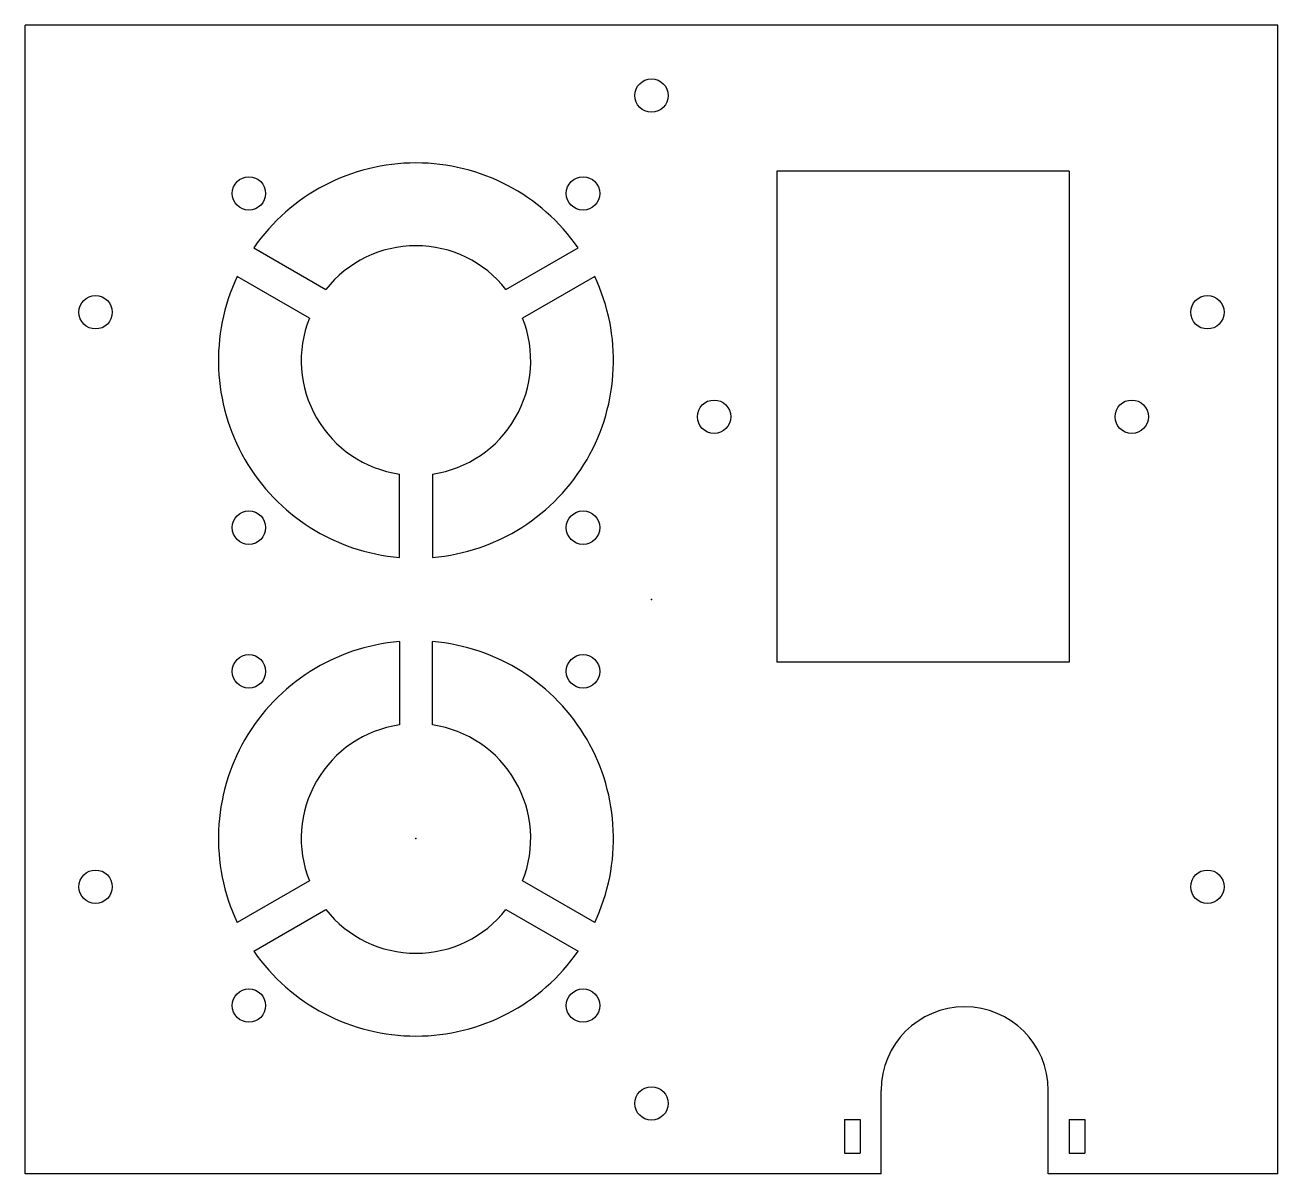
# Model space of a CAD drawing. Header units: millimetres. Extents: x -60 to 60, y -55 to 55.
import ezdxf

# ---------------------------------------------------------------- set-up
doc = ezdxf.new("R2010")
doc.units = ezdxf.units.MM
doc.header["$PDSIZE"] = -1

msp = doc.modelspace()

# ---------------------------------------------------------------- linework, layer by layer
at = {"color": 7, "linetype": 'Continuous'}
for p, q in [((60, 55), (-60, 55)), ((-60, -55), (-60, 55)), ((60, -55), (60, 55)), ((40, 41), (12, 41)), ((12, 41), (12, -6)), ((40, 41), (40, -6)), ((-38.1, 33.68), (-31.18, 29.69)), ((-13.94, 29.69), (-7.02, 33.68)), ((-32.77, 26.94), (-39.68, 30.93)), ((-5.44, 30.93), (-12.35, 26.94)), ((-24.15, 4.02), (-24.15, 12.01)), ((-20.97, 12.01), (-20.97, 4.02)), ((-24.15, -4.02), (-24.15, -12.01)), ((-20.97, -12.01), (-20.97, -4.02)), ((40, -6), (12, -6)), ((-32.77, -26.94), (-39.68, -30.93)), ((-5.44, -30.93), (-12.35, -26.94)), ((-38.1, -33.68), (-31.18, -29.69)), ((-13.94, -29.69), (-7.02, -33.68)), ((22, -55), (22, -47)), ((38, -55), (38, -47)), ((18.5, -49.8), (20, -49.8)), ((18.5, -49.8), (18.5, -53)), ((20, -49.8), (20, -53)), ((40, -49.8), (41.5, -49.8)), ((40, -49.8), (40, -53)), ((41.5, -49.8), (41.5, -53)), ((18.5, -53), (20, -53)), ((40, -53), (41.5, -53)), ((22, -55), (-60, -55)), ((60, -55), (38, -55))]:
    msp.add_line(p, q, dxfattribs=at)
for centre in [(0, 48.25), (-38.56, 38.88), (-6.56, 38.88), (-53.25, 27.5), (53.25, 27.5), (6, 17.5), (46, 17.5), (-38.56, 6.88), (-6.56, 6.88), (-38.56, -6.88), (-6.56, -6.88), (-53.25, -27.5), (53.25, -27.5), (-38.56, -38.88), (-6.56, -38.88), (0, -48.25)]:
    msp.add_circle(centre, 1.6, dxfattribs=at)
for centre, radius, start, end in [((-22.56, 22.88), 18.92, 34.8123, 145.1877), ((-22.56, 22.88), 10.99, 38.3088, 141.6912), ((-22.56, 22.88), 18.92, 154.8123, 265.1877), ((-22.56, 22.88), 18.92, 274.8123, 25.1877), ((-22.56, 22.88), 10.99, 158.3088, 261.6912), ((-22.56, 22.88), 10.99, 278.3088, 21.6912), ((-22.56, -22.88), 18.92, 94.8123, 205.1877), ((-22.56, -22.88), 18.92, 334.8123, 85.1877), ((-22.56, -22.88), 10.99, 98.3088, 201.6912), ((-22.56, -22.88), 10.99, 338.3088, 81.6912), ((-22.56, -22.88), 10.99, 218.3088, 321.6912), ((-22.56, -22.88), 18.92, 214.8123, 325.1877), ((30, -47), 8, 0, 180)]:
    msp.add_arc(centre, radius, start, end, dxfattribs=at)
for p in [(0, 0), (0, 0), (-22.56, -22.88)]:
    msp.add_point(p, dxfattribs=at)

doc.saveas('drawing.dxf')
